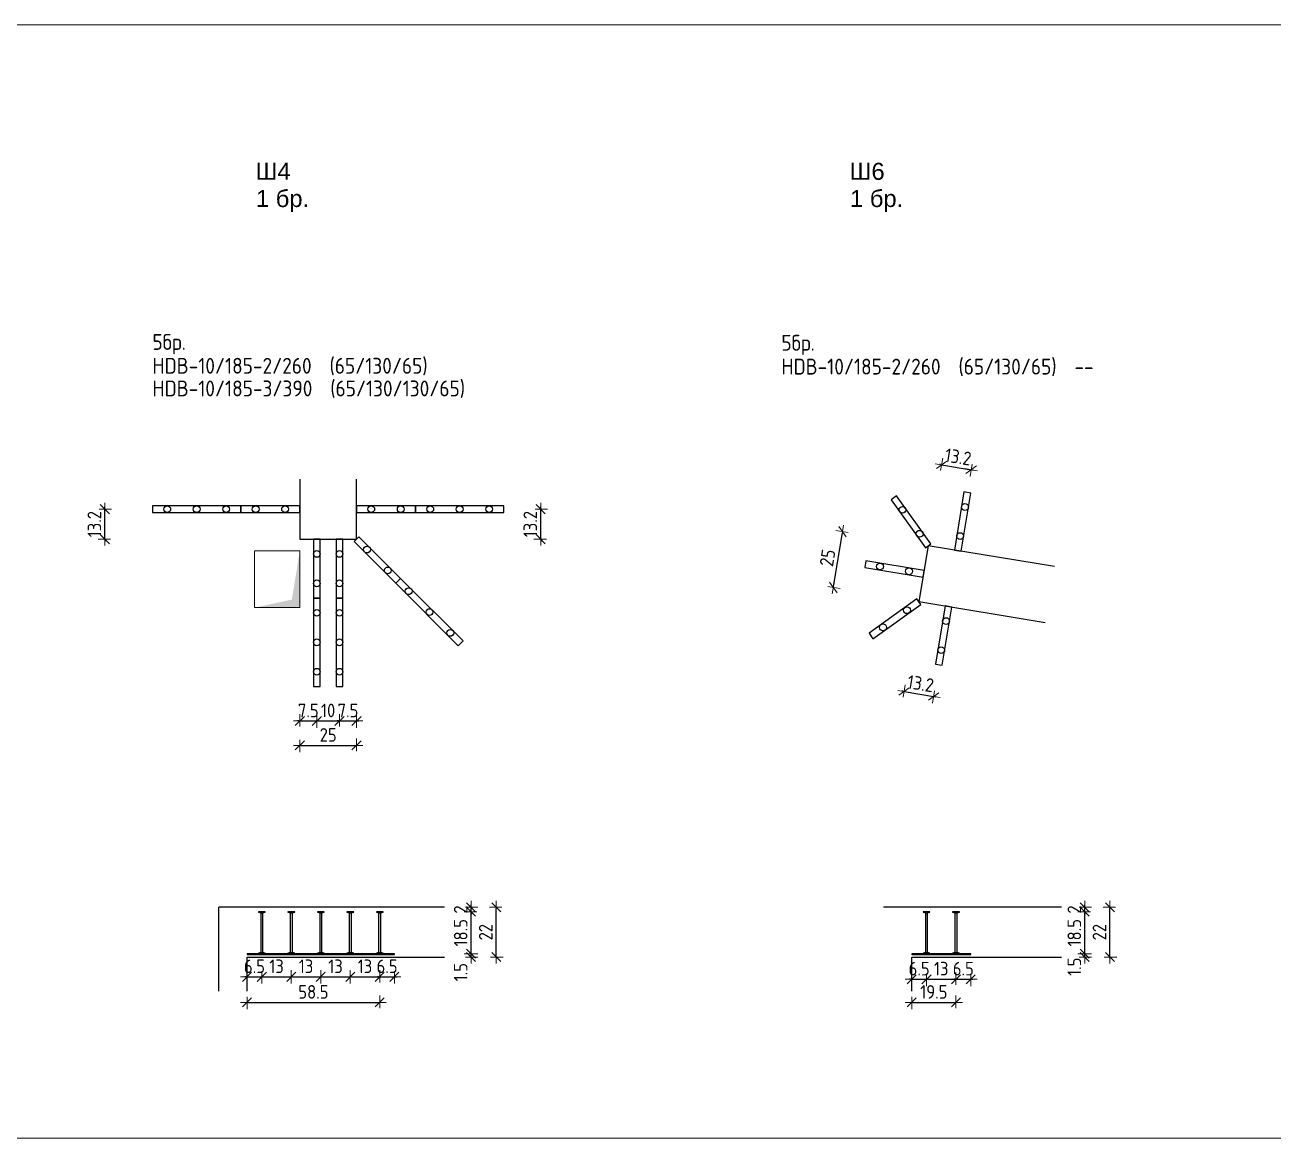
# Model space of a CAD drawing. Header units: centimetres. Extents: x -7166 to 3166, y -7595 to 8142.
# Drawn here: x -316 to 785, y -7595 to -6613 of the extents above; entities that cross this region are included whole.
import ezdxf

# ---------------------------------------------------------------- set-up
doc = ezdxf.new("R2010")
doc.units = ezdxf.units.CM
for name, color, linetype, lineweight in [('1K_arm_koti', 5, 'Continuous', 15), ('1K_dupki', 5, 'Continuous', 50), ('1K_koti_razrezi', 3, 'Continuous', 13), ('1K_text-koloni', 3, 'Continuous', 35)]:
    doc.layers.add(name, color=color, linetype=linetype, lineweight=lineweight)
doc.layers.add('1K_otvori-solid', color=9, linetype='Continuous')
doc.layers.add('HDB', color=7, linetype='Continuous')
doc.styles.add('DIM', font='romans.shx', dxfattribs={"width": 0.85})
doc.styles.add('Z1', font='ARIAL.TTF')
doc.dimstyles.new('RAZR1x0.5', dxfattribs={"dimtxt": 12, "dimasz": 1, "dimexe": 0.3, "dimexo": 0, "dimgap": 0, "dimtad": 0, "dimlfac": 0.5, "dimrnd": 0.1, "dimzin": 14, "dimdsep": 46, "dimtxsty": 'DIM', "dimblk": 'DIM2', "dimcen": 0.09, "dimse1": 1, "dimse2": 1, "dimclrd": 256, "dimclre": 256, "dimclrt": 41, "dimazin": 0, "dimtfac": 2.307692, "dimtix": 1, "dimtmove": 2, "dimatfit": 3, "dimldrblk": 'DIM2', "dimfxl": 0, "dimtvp": 0.769231, "dimtolj": 1, "dimtzin": 14, "dimarcsym": 0})

# ---------------------------------------------------------------- blocks, each defined once
blk = doc.blocks.new('DIM2')
for p, q in [((-5.7, 0), (5.7, 0)), ((4, 4), (-4, -4)), ((0, -5), (0, 6))]:
    blk.add_line(p, q)
blk = doc.blocks.new('*D410')
at = {"layer": '1K_koti_razrezi', "lineweight": -2}
for p, q in [((458.2, -7200.5), (457.2, -7200.3)), ((459.2, -7200.7), (485.3, -7205)), ((486.3, -7205.1), (487.2, -7205.3))]:
    blk.add_line(p, q, dxfattribs=at)
at = {"layer": 'Defpoints', "color": 0}
for p in [(472.3, -7121.4), (489.9, -7177), (485.3, -7205)]:
    blk.add_point(p, dxfattribs=at)
at = {"layer": '1K_koti_razrezi', "lineweight": -2}
for p, rotation in [((459.2, -7200.7), 350.6026706771127), ((485.3, -7205), 170.6026706771127)]:
    blk.add_blockref('DIM2', p, dxfattribs=dict(at, rotation=rotation))
at = {"layer": '1K_koti_razrezi', "color": 41, "insert": (473.8, -7193.7), "char_height": 12, "attachment_point": 5, "rotation": 350.6027, "style": 'DIM'}
blk.add_mtext('\\A1;13.2', dxfattribs=at)
blk = doc.blocks.new('*D411')
at = {"layer": '1K_koti_razrezi', "lineweight": -2}
for p, q in [((491.3, -7000.5), (490.4, -7000.3)), ((492.3, -7000.7), (518.4, -7005)), ((519.4, -7005.1), (520.3, -7005.3))]:
    blk.add_line(p, q, dxfattribs=at)
at = {"layer": 'Defpoints', "color": 0}
for p in [(518.4, -7005), (515, -7025.1), (480.5, -7072.1)]:
    blk.add_point(p, dxfattribs=at)
at = {"layer": '1K_koti_razrezi', "lineweight": -2}
for p, rotation in [((492.3, -7000.7), 350.6026706771127), ((518.4, -7005), 170.6026706771127)]:
    blk.add_blockref('DIM2', p, dxfattribs=dict(at, rotation=rotation))
at = {"layer": '1K_koti_razrezi', "color": 41, "insert": (506.9, -6993.7), "char_height": 12, "attachment_point": 5, "rotation": 350.6027, "style": 'DIM'}
blk.add_mtext('\\A1;13.2', dxfattribs=at)
blk = doc.blocks.new('*D412')
at = {"layer": '1K_koti_razrezi', "lineweight": -2}
blk.add_line((396.9, -7107.9), (404.8, -7060.6), dxfattribs=at)
at = {"layer": 'Defpoints', "color": 0}
for p in [(404.9, -7059.6), (480.5, -7072.1), (472.3, -7121.4)]:
    blk.add_point(p, dxfattribs=at)
at = {"layer": '1K_koti_razrezi', "lineweight": -2}
for p, rotation in [((404.9, -7059.6), 80.60267067711271), ((396.8, -7108.9), 260.6026706771127)]:
    blk.add_blockref('DIM2', p, dxfattribs=dict(at, rotation=rotation))
at = {"layer": '1K_koti_razrezi', "color": 41, "insert": (391.7, -7082.7), "char_height": 12, "attachment_point": 5, "rotation": 80.6027, "style": 'DIM'}
blk.add_mtext('\\A1;25', dxfattribs=at)
blk = doc.blocks.new('*D440')
at = {"layer": '1K_koti_razrezi', "lineweight": -2}
blk.add_line((618.6, -7434), (618.6, -7433), dxfattribs=at)
at = {"layer": 'Defpoints', "color": 0}
for p in [(508, -7432), (598, -7435), (618.6, -7432)]:
    blk.add_point(p, dxfattribs=at)
at = {"layer": '1K_koti_razrezi', "lineweight": -2}
for p, rotation in [((618.6, -7432), 90), ((618.6, -7435), 270)]:
    blk.add_blockref('DIM2', p, dxfattribs=dict(at, rotation=rotation))
at = {"layer": '1K_koti_razrezi', "color": 41, "insert": (609.4, -7443.5), "char_height": 12, "attachment_point": 5, "rotation": 90, "style": 'DIM'}
blk.add_mtext('\\A1;1.5', dxfattribs=at)
blk = doc.blocks.new('*D441')
at = {"layer": '1K_koti_razrezi', "lineweight": -2}
blk.add_line((618.6, -7431), (618.6, -7396), dxfattribs=at)
at = {"layer": 'Defpoints', "color": 0}
for p in [(508, -7395), (618.6, -7395), (508, -7432)]:
    blk.add_point(p, dxfattribs=at)
at = {"layer": '1K_koti_razrezi', "lineweight": -2}
for p, rotation in [((618.6, -7395), 90), ((618.6, -7432), 270)]:
    blk.add_blockref('DIM2', p, dxfattribs=dict(at, rotation=rotation))
at = {"layer": '1K_koti_razrezi', "color": 41, "insert": (609.4, -7413.5), "char_height": 12, "attachment_point": 5, "rotation": 90, "style": 'DIM'}
blk.add_mtext('\\A1;18.5', dxfattribs=at)
blk = doc.blocks.new('*D442')
at = {"layer": '1K_koti_razrezi', "lineweight": -2}
for p, q in [((618.6, -7390), (618.6, -7389)), ((618.6, -7395), (618.6, -7391)), ((618.6, -7396), (618.6, -7397))]:
    blk.add_line(p, q, dxfattribs=at)
at = {"layer": 'Defpoints', "color": 0}
for p in [(508, -7395), (598, -7391), (618.6, -7391)]:
    blk.add_point(p, dxfattribs=at)
at = {"layer": '1K_koti_razrezi', "lineweight": -2}
for p, rotation in [((618.6, -7391), 270), ((618.6, -7395), 90)]:
    blk.add_blockref('DIM2', p, dxfattribs=dict(at, rotation=rotation))
at = {"layer": '1K_koti_razrezi', "color": 41, "insert": (609.4, -7393), "char_height": 12, "attachment_point": 5, "rotation": 90, "style": 'DIM'}
blk.add_mtext('\\A1;2', dxfattribs=at)
blk = doc.blocks.new('*D443')
at = {"layer": '1K_koti_razrezi', "lineweight": -2}
blk.add_line((640.8, -7434), (640.8, -7392), dxfattribs=at)
at = {"layer": 'Defpoints', "color": 0}
for p in [(598, -7391), (640.8, -7391), (598, -7435)]:
    blk.add_point(p, dxfattribs=at)
at = {"layer": '1K_koti_razrezi', "lineweight": -2}
for p, rotation in [((640.8, -7391), 90), ((640.8, -7435), 270)]:
    blk.add_blockref('DIM2', p, dxfattribs=dict(at, rotation=rotation))
at = {"layer": '1K_koti_razrezi', "color": 41, "insert": (631.6, -7413), "char_height": 12, "attachment_point": 5, "rotation": 90, "style": 'DIM'}
blk.add_mtext('\\A1;22', dxfattribs=at)
blk = doc.blocks.new('*D466')
at = {"layer": '1K_koti_razrezi', "lineweight": -2}
for p, q in [((465, -7454.5), (464, -7454.5)), ((466, -7454.5), (479, -7454.5)), ((480, -7454.5), (481, -7454.5))]:
    blk.add_line(p, q, dxfattribs=at)
at = {"layer": 'Defpoints', "color": 0}
for p in [(466, -7435), (479, -7432), (479, -7454.5)]:
    blk.add_point(p, dxfattribs=at)
at = {"layer": '1K_koti_razrezi', "lineweight": -2}
blk.add_blockref('DIM2', (466, -7454.5), dxfattribs=at)
at = {"layer": '1K_koti_razrezi', "lineweight": -2, "rotation": 180}
blk.add_blockref('DIM2', (479, -7454.5), dxfattribs=at)
at = {"layer": '1K_koti_razrezi', "color": 41, "insert": (472.5, -7445.2), "char_height": 12, "attachment_point": 5, "style": 'DIM'}
blk.add_mtext('\\A1;6.5', dxfattribs=at)
blk = doc.blocks.new('*D467')
at = {"layer": '1K_koti_razrezi', "lineweight": -2}
blk.add_line((480, -7454.5), (504, -7454.5), dxfattribs=at)
at = {"layer": 'Defpoints', "color": 0}
for p in [(479, -7432), (505, -7432), (505, -7454.5)]:
    blk.add_point(p, dxfattribs=at)
at = {"layer": '1K_koti_razrezi', "lineweight": -2, "rotation": 180}
blk.add_blockref('DIM2', (479, -7454.5), dxfattribs=at)
at = {"layer": '1K_koti_razrezi', "lineweight": -2}
blk.add_blockref('DIM2', (505, -7454.5), dxfattribs=at)
at = {"layer": '1K_koti_razrezi', "color": 41, "insert": (492, -7445.2), "char_height": 12, "attachment_point": 5, "style": 'DIM'}
blk.add_mtext('\\A1;13', dxfattribs=at)
blk = doc.blocks.new('*D468')
at = {"layer": '1K_koti_razrezi', "lineweight": -2}
for p, q in [((504, -7454.5), (503, -7454.5)), ((505, -7454.5), (518, -7454.5)), ((519, -7454.5), (520, -7454.5))]:
    blk.add_line(p, q, dxfattribs=at)
at = {"layer": 'Defpoints', "color": 0}
for p in [(505, -7432), (518, -7432.8), (518, -7454.5)]:
    blk.add_point(p, dxfattribs=at)
at = {"layer": '1K_koti_razrezi', "lineweight": -2}
blk.add_blockref('DIM2', (505, -7454.5), dxfattribs=at)
at = {"layer": '1K_koti_razrezi', "lineweight": -2, "rotation": 180}
blk.add_blockref('DIM2', (518, -7454.5), dxfattribs=at)
at = {"layer": '1K_koti_razrezi', "color": 41, "insert": (511.5, -7445.2), "char_height": 12, "attachment_point": 5, "style": 'DIM'}
blk.add_mtext('\\A1;6.5', dxfattribs=at)
blk = doc.blocks.new('*D469')
at = {"layer": '1K_koti_razrezi', "lineweight": -2}
blk.add_line((467, -7474.9), (504, -7474.9), dxfattribs=at)
at = {"layer": 'Defpoints', "color": 0}
for p in [(505, -7432), (466, -7465), (505, -7474.9)]:
    blk.add_point(p, dxfattribs=at)
at = {"layer": '1K_koti_razrezi', "lineweight": -2, "rotation": 180}
blk.add_blockref('DIM2', (466, -7474.9), dxfattribs=at)
at = {"layer": '1K_koti_razrezi', "lineweight": -2}
blk.add_blockref('DIM2', (505, -7474.9), dxfattribs=at)
at = {"layer": '1K_koti_razrezi', "color": 41, "insert": (485.5, -7465.7), "char_height": 12, "attachment_point": 5, "style": 'DIM'}
blk.add_mtext('\\A1;19.5', dxfattribs=at)
blk = doc.blocks.new('*D600')
at = {"layer": '1K_koti_razrezi', "lineweight": -2}
for p, q in [((-121.3, -7452.4), (-122.3, -7452.4)), ((-120.3, -7452.4), (-107.3, -7452.4)), ((-106.3, -7452.4), (-105.3, -7452.4))]:
    blk.add_line(p, q, dxfattribs=at)
at = {"layer": 'Defpoints', "color": 0}
for p in [(-120.3, -7435), (-107.3, -7432), (-107.3, -7452.4)]:
    blk.add_point(p, dxfattribs=at)
at = {"layer": '1K_koti_razrezi', "lineweight": -2}
blk.add_blockref('DIM2', (-120.3, -7452.4), dxfattribs=at)
at = {"layer": '1K_koti_razrezi', "lineweight": -2, "rotation": 180}
blk.add_blockref('DIM2', (-107.3, -7452.4), dxfattribs=at)
at = {"layer": '1K_koti_razrezi', "color": 41, "insert": (-113.8, -7443.1), "char_height": 12, "attachment_point": 5, "style": 'DIM'}
blk.add_mtext('\\A1;6.5', dxfattribs=at)
blk = doc.blocks.new('*D601')
at = {"layer": '1K_koti_razrezi', "lineweight": -2}
blk.add_line((-106.3, -7452.4), (-82.3, -7452.4), dxfattribs=at)
at = {"layer": 'Defpoints', "color": 0}
for p in [(-107.3, -7432), (-81.3, -7432), (-81.3, -7452.4)]:
    blk.add_point(p, dxfattribs=at)
at = {"layer": '1K_koti_razrezi', "lineweight": -2, "rotation": 180}
blk.add_blockref('DIM2', (-107.3, -7452.4), dxfattribs=at)
at = {"layer": '1K_koti_razrezi', "lineweight": -2}
blk.add_blockref('DIM2', (-81.3, -7452.4), dxfattribs=at)
at = {"layer": '1K_koti_razrezi', "color": 41, "insert": (-94.3, -7443.1), "char_height": 12, "attachment_point": 5, "style": 'DIM'}
blk.add_mtext('\\A1;13', dxfattribs=at)
blk = doc.blocks.new('*D602')
at = {"layer": '1K_koti_razrezi', "lineweight": -2}
blk.add_line((-80.3, -7452.4), (-56.3, -7452.4), dxfattribs=at)
at = {"layer": 'Defpoints', "color": 0}
for p in [(-81.3, -7432), (-55.3, -7432), (-55.3, -7452.4)]:
    blk.add_point(p, dxfattribs=at)
at = {"layer": '1K_koti_razrezi', "lineweight": -2, "rotation": 180}
blk.add_blockref('DIM2', (-81.3, -7452.4), dxfattribs=at)
at = {"layer": '1K_koti_razrezi', "lineweight": -2}
blk.add_blockref('DIM2', (-55.3, -7452.4), dxfattribs=at)
at = {"layer": '1K_koti_razrezi', "color": 41, "insert": (-68.3, -7443.1), "char_height": 12, "attachment_point": 5, "style": 'DIM'}
blk.add_mtext('\\A1;13', dxfattribs=at)
blk = doc.blocks.new('*D603')
at = {"layer": '1K_koti_razrezi', "lineweight": -2}
blk.add_line((-54.3, -7452.4), (-30.3, -7452.4), dxfattribs=at)
at = {"layer": 'Defpoints', "color": 0}
for p in [(-55.3, -7432), (-29.3, -7432), (-29.3, -7452.4)]:
    blk.add_point(p, dxfattribs=at)
at = {"layer": '1K_koti_razrezi', "lineweight": -2, "rotation": 180}
blk.add_blockref('DIM2', (-55.3, -7452.4), dxfattribs=at)
at = {"layer": '1K_koti_razrezi', "lineweight": -2}
blk.add_blockref('DIM2', (-29.3, -7452.4), dxfattribs=at)
at = {"layer": '1K_koti_razrezi', "color": 41, "insert": (-42.3, -7443.1), "char_height": 12, "attachment_point": 5, "style": 'DIM'}
blk.add_mtext('\\A1;13', dxfattribs=at)
blk = doc.blocks.new('*D604')
at = {"layer": '1K_koti_razrezi', "lineweight": -2}
blk.add_line((-28.3, -7452.4), (-4.3, -7452.4), dxfattribs=at)
at = {"layer": 'Defpoints', "color": 0}
for p in [(-29.3, -7432), (-3.3, -7432), (-3.3, -7452.4)]:
    blk.add_point(p, dxfattribs=at)
at = {"layer": '1K_koti_razrezi', "lineweight": -2, "rotation": 180}
blk.add_blockref('DIM2', (-29.3, -7452.4), dxfattribs=at)
at = {"layer": '1K_koti_razrezi', "lineweight": -2}
blk.add_blockref('DIM2', (-3.3, -7452.4), dxfattribs=at)
at = {"layer": '1K_koti_razrezi', "color": 41, "insert": (-16.3, -7443.1), "char_height": 12, "attachment_point": 5, "style": 'DIM'}
blk.add_mtext('\\A1;13', dxfattribs=at)
blk = doc.blocks.new('*D605')
at = {"layer": '1K_koti_razrezi', "lineweight": -2}
for p, q in [((-4.3, -7452.4), (-5.3, -7452.4)), ((-3.3, -7452.4), (9.7, -7452.4)), ((10.7, -7452.4), (11.7, -7452.4))]:
    blk.add_line(p, q, dxfattribs=at)
at = {"layer": 'Defpoints', "color": 0}
for p in [(-3.3, -7432), (9.7, -7432.8), (9.7, -7452.4)]:
    blk.add_point(p, dxfattribs=at)
at = {"layer": '1K_koti_razrezi', "lineweight": -2}
blk.add_blockref('DIM2', (-3.3, -7452.4), dxfattribs=at)
at = {"layer": '1K_koti_razrezi', "lineweight": -2, "rotation": 180}
blk.add_blockref('DIM2', (9.7, -7452.4), dxfattribs=at)
at = {"layer": '1K_koti_razrezi', "color": 41, "insert": (3.2, -7443.1), "char_height": 12, "attachment_point": 5, "style": 'DIM'}
blk.add_mtext('\\A1;6.5', dxfattribs=at)
blk = doc.blocks.new('*D606')
at = {"layer": '1K_koti_razrezi', "lineweight": -2}
blk.add_line((-119.3, -7474.9), (-4.3, -7474.9), dxfattribs=at)
at = {"layer": 'Defpoints', "color": 0}
for p in [(-3.3, -7431), (-120.3, -7465), (-3.3, -7474.9)]:
    blk.add_point(p, dxfattribs=at)
at = {"layer": '1K_koti_razrezi', "lineweight": -2, "rotation": 180}
blk.add_blockref('DIM2', (-120.3, -7474.9), dxfattribs=at)
at = {"layer": '1K_koti_razrezi', "lineweight": -2}
blk.add_blockref('DIM2', (-3.3, -7474.9), dxfattribs=at)
at = {"layer": '1K_koti_razrezi', "color": 41, "insert": (-61.8, -7465.7), "char_height": 12, "attachment_point": 5, "style": 'DIM'}
blk.add_mtext('\\A1;58.5', dxfattribs=at)
blk = doc.blocks.new('*D607')
at = {"layer": '1K_koti_razrezi', "lineweight": -2}
blk.add_line((77.3, -7434), (77.3, -7433), dxfattribs=at)
at = {"layer": 'Defpoints', "color": 0}
for p in [(-0.3, -7432), (53.7, -7435), (77.3, -7432)]:
    blk.add_point(p, dxfattribs=at)
at = {"layer": '1K_koti_razrezi', "lineweight": -2}
for p, rotation in [((77.3, -7432), 90), ((77.3, -7435), 270)]:
    blk.add_blockref('DIM2', p, dxfattribs=dict(at, rotation=rotation))
at = {"layer": '1K_koti_razrezi', "color": 41, "insert": (68.1, -7448.3), "char_height": 12, "attachment_point": 5, "rotation": 90, "style": 'DIM'}
blk.add_mtext('\\A1;1.5', dxfattribs=at)
blk = doc.blocks.new('*D608')
at = {"layer": '1K_koti_razrezi', "lineweight": -2}
blk.add_line((77.3, -7431), (77.3, -7396), dxfattribs=at)
at = {"layer": 'Defpoints', "color": 0}
for p in [(-0.3, -7395), (77.3, -7395), (-0.3, -7432)]:
    blk.add_point(p, dxfattribs=at)
at = {"layer": '1K_koti_razrezi', "lineweight": -2}
for p, rotation in [((77.3, -7395), 90), ((77.3, -7432), 270)]:
    blk.add_blockref('DIM2', p, dxfattribs=dict(at, rotation=rotation))
at = {"layer": '1K_koti_razrezi', "color": 41, "insert": (68.1, -7413.5), "char_height": 12, "attachment_point": 5, "rotation": 90, "style": 'DIM'}
blk.add_mtext('\\A1;18.5', dxfattribs=at)
blk = doc.blocks.new('*D609')
at = {"layer": '1K_koti_razrezi', "lineweight": -2}
for p, q in [((77.3, -7390), (77.3, -7389)), ((77.3, -7395), (77.3, -7391)), ((77.3, -7396), (77.3, -7397))]:
    blk.add_line(p, q, dxfattribs=at)
at = {"layer": 'Defpoints', "color": 0}
for p in [(-0.3, -7395), (53.7, -7391), (77.3, -7391)]:
    blk.add_point(p, dxfattribs=at)
at = {"layer": '1K_koti_razrezi', "lineweight": -2}
for p, rotation in [((77.3, -7391), 270), ((77.3, -7395), 90)]:
    blk.add_blockref('DIM2', p, dxfattribs=dict(at, rotation=rotation))
at = {"layer": '1K_koti_razrezi', "color": 41, "insert": (68.1, -7393), "char_height": 12, "attachment_point": 5, "rotation": 90, "style": 'DIM'}
blk.add_mtext('\\A1;2', dxfattribs=at)
blk = doc.blocks.new('*D610')
at = {"layer": '1K_koti_razrezi', "lineweight": -2}
blk.add_line((99.5, -7434), (99.5, -7392), dxfattribs=at)
at = {"layer": 'Defpoints', "color": 0}
for p in [(53.7, -7391), (99.5, -7391), (53.7, -7435)]:
    blk.add_point(p, dxfattribs=at)
at = {"layer": '1K_koti_razrezi', "lineweight": -2}
for p, rotation in [((99.5, -7391), 90), ((99.5, -7435), 270)]:
    blk.add_blockref('DIM2', p, dxfattribs=dict(at, rotation=rotation))
at = {"layer": '1K_koti_razrezi', "color": 41, "insert": (90.2, -7413), "char_height": 12, "attachment_point": 5, "rotation": 90, "style": 'DIM'}
blk.add_mtext('\\A1;22', dxfattribs=at)
blk = doc.blocks.new('*D611')
at = {"layer": '1K_koti_razrezi', "lineweight": -2}
for p, q in [((-245.8, -7038.8), (-245.8, -7037.8)), ((-245.8, -7066.3), (-245.8, -7039.8)), ((-245.8, -7067.3), (-245.8, -7068.3))]:
    blk.add_line(p, q, dxfattribs=at)
at = {"layer": 'Defpoints', "color": 0}
for p in [(-245.8, -7039.8), (-203.8, -7039.8), (-73.8, -7066.3)]:
    blk.add_point(p, dxfattribs=at)
at = {"layer": '1K_koti_razrezi', "lineweight": -2}
for p, rotation in [((-245.8, -7039.8), 270), ((-245.8, -7066.3), 90)]:
    blk.add_blockref('DIM2', p, dxfattribs=dict(at, rotation=rotation))
at = {"layer": '1K_koti_razrezi', "color": 41, "insert": (-255, -7053), "char_height": 12, "attachment_point": 5, "rotation": 90, "style": 'DIM'}
blk.add_mtext('\\A1;13.2', dxfattribs=at)
blk = doc.blocks.new('*D612')
at = {"layer": '1K_koti_razrezi', "lineweight": -2}
for p, q in [((-74.8, -7226.6), (-75.8, -7226.6)), ((-73.8, -7226.6), (-58.8, -7226.6)), ((-57.8, -7226.6), (-56.8, -7226.6))]:
    blk.add_line(p, q, dxfattribs=at)
at = {"layer": 'Defpoints', "color": 0}
for p in [(-73.8, -7066.3), (-58.8, -7196.3), (-58.8, -7226.6)]:
    blk.add_point(p, dxfattribs=at)
at = {"layer": '1K_koti_razrezi', "lineweight": -2}
blk.add_blockref('DIM2', (-73.8, -7226.6), dxfattribs=at)
at = {"layer": '1K_koti_razrezi', "lineweight": -2, "rotation": 180}
blk.add_blockref('DIM2', (-58.8, -7226.6), dxfattribs=at)
at = {"layer": '1K_koti_razrezi', "color": 41, "insert": (-66.3, -7217.4), "char_height": 12, "attachment_point": 5, "style": 'DIM'}
blk.add_mtext('\\A1;7.5', dxfattribs=at)
blk = doc.blocks.new('*D613')
at = {"layer": '1K_koti_razrezi', "lineweight": -2}
blk.add_line((-57.8, -7226.6), (-39.8, -7226.6), dxfattribs=at)
at = {"layer": 'Defpoints', "color": 0}
for p in [(-58.8, -7196.3), (-38.8, -7196.3), (-38.8, -7226.6)]:
    blk.add_point(p, dxfattribs=at)
at = {"layer": '1K_koti_razrezi', "lineweight": -2, "rotation": 180}
blk.add_blockref('DIM2', (-58.8, -7226.6), dxfattribs=at)
at = {"layer": '1K_koti_razrezi', "lineweight": -2}
blk.add_blockref('DIM2', (-38.8, -7226.6), dxfattribs=at)
at = {"layer": '1K_koti_razrezi', "color": 41, "insert": (-48.8, -7217.4), "char_height": 12, "attachment_point": 5, "style": 'DIM'}
blk.add_mtext('\\A1;10', dxfattribs=at)
blk = doc.blocks.new('*D614')
at = {"layer": '1K_koti_razrezi', "lineweight": -2}
for p, q in [((-39.8, -7226.6), (-40.8, -7226.6)), ((-38.8, -7226.6), (-23.8, -7226.6)), ((-22.8, -7226.6), (-21.8, -7226.6))]:
    blk.add_line(p, q, dxfattribs=at)
at = {"layer": 'Defpoints', "color": 0}
for p in [(-23.8, -7066.3), (-38.8, -7196.3), (-23.8, -7226.6)]:
    blk.add_point(p, dxfattribs=at)
at = {"layer": '1K_koti_razrezi', "lineweight": -2}
blk.add_blockref('DIM2', (-38.8, -7226.6), dxfattribs=at)
at = {"layer": '1K_koti_razrezi', "lineweight": -2, "rotation": 180}
blk.add_blockref('DIM2', (-23.8, -7226.6), dxfattribs=at)
at = {"layer": '1K_koti_razrezi', "color": 41, "insert": (-31.3, -7217.4), "char_height": 12, "attachment_point": 5, "style": 'DIM'}
blk.add_mtext('\\A1;7.5', dxfattribs=at)
blk = doc.blocks.new('*D615')
at = {"layer": '1K_koti_razrezi', "lineweight": -2}
for p, q in [((138.7, -7038.8), (138.7, -7037.8)), ((138.7, -7066.3), (138.7, -7039.8)), ((138.7, -7067.3), (138.7, -7068.3))]:
    blk.add_line(p, q, dxfattribs=at)
at = {"layer": 'Defpoints', "color": 0}
for p in [(106.2, -7039.8), (138.7, -7039.8), (-23.8, -7066.3)]:
    blk.add_point(p, dxfattribs=at)
at = {"layer": '1K_koti_razrezi', "lineweight": -2}
for p, rotation in [((138.7, -7039.8), 270), ((138.7, -7066.3), 90)]:
    blk.add_blockref('DIM2', p, dxfattribs=dict(at, rotation=rotation))
at = {"layer": '1K_koti_razrezi', "color": 41, "insert": (129.5, -7053), "char_height": 12, "attachment_point": 5, "rotation": 90, "style": 'DIM'}
blk.add_mtext('\\A1;13.2', dxfattribs=at)
blk = doc.blocks.new('*D616')
at = {"layer": '1K_koti_razrezi', "lineweight": -2}
blk.add_line((-72.8, -7248.2), (-24.8, -7248.2), dxfattribs=at)
at = {"layer": 'Defpoints', "color": 0}
for p in [(-73.8, -7066.3), (-23.8, -7066.3), (-23.8, -7248.2)]:
    blk.add_point(p, dxfattribs=at)
at = {"layer": '1K_koti_razrezi', "lineweight": -2, "rotation": 180}
blk.add_blockref('DIM2', (-73.8, -7248.2), dxfattribs=at)
at = {"layer": '1K_koti_razrezi', "lineweight": -2}
blk.add_blockref('DIM2', (-23.8, -7248.2), dxfattribs=at)
at = {"layer": '1K_koti_razrezi', "color": 41, "insert": (-48.8, -7239), "char_height": 12, "attachment_point": 5, "style": 'DIM'}
blk.add_mtext('\\A1;25', dxfattribs=at)

msp = doc.modelspace()

# ---------------------------------------------------------------- linework, layer by layer
at = {"layer": '1K_arm_koti'}
msp.add_lwpolyline([(-2726.703, -6612.639), (1972.047, -6612.639), (1972.047, -7594.624), (-2726.703, -7594.624)], close=True, dxfattribs=at)
at = {"layer": '1K_dupki', "lineweight": 13}
msp.add_lwpolyline([(-113.763, -7076.702), (-73.763, -7076.687), (-73.744, -7126.687), (-113.744, -7126.702)], close=True, dxfattribs=at)
at = {"layer": '1K_otvori-solid'}
msp.add_solid([(-113.744, -7126.702), (-73.744, -7126.687), (-80.818, -7119.619), (-73.763, -7076.687)], dxfattribs=at)
at = {"layer": 'HDB', "color": 7}
for p, q in [((53.725, -7391.03), (-145.275, -7391.03)), ((-145.275, -7465.03), (-145.275, -7391.03)), ((-110.275, -7395.43), (-104.275, -7395.43)), ((-108.275, -7396.03), (-106.275, -7396.03)), ((-84.275, -7395.43), (-78.275, -7395.43)), ((-82.275, -7396.03), (-80.275, -7396.03)), ((-58.275, -7395.43), (-52.275, -7395.43)), ((-56.275, -7396.03), (-54.275, -7396.03)), ((-32.275, -7395.43), (-26.275, -7395.43)), ((-30.275, -7396.03), (-28.275, -7396.03)), ((-6.275, -7395.43), (-0.275, -7395.43)), ((-4.275, -7396.03), (-2.275, -7396.03)), ((597.995, -7391.03), (440.995, -7391.03)), ((475.995, -7395.43), (481.995, -7395.43)), ((477.995, -7396.03), (479.995, -7396.03)), ((501.995, -7395.43), (507.995, -7395.43)), ((503.995, -7396.03), (505.995, -7396.03)), ((-108.275, -7431.03), (-106.275, -7431.03)), ((-82.275, -7431.03), (-80.275, -7431.03)), ((-56.275, -7431.03), (-54.275, -7431.03)), ((-30.275, -7431.03), (-28.275, -7431.03)), ((-4.275, -7431.03), (-2.275, -7431.03)), ((477.995, -7431.03), (479.995, -7431.03)), ((503.995, -7431.03), (505.995, -7431.03)), ((-120.275, -7465.03), (-120.275, -7435.03)), ((-120.275, -7435.03), (53.725, -7435.03)), ((-110.275, -7431.63), (-104.275, -7431.63)), ((-84.275, -7431.63), (-78.275, -7431.63)), ((-58.275, -7431.63), (-52.275, -7431.63)), ((-32.275, -7431.63), (-26.275, -7431.63)), ((-6.275, -7431.63), (-0.275, -7431.63)), ((465.995, -7465.03), (465.995, -7435.03)), ((465.995, -7435.03), (597.995, -7435.03)), ((475.995, -7431.63), (481.995, -7431.63)), ((501.995, -7431.63), (507.995, -7431.63))]:
    msp.add_line(p, q, dxfattribs=at)
at = {"layer": 'HDB', "color": 1}
for points in [[(-73.768, -7013.325), (-73.768, -7066.265), (-23.768, -7066.265), (-23.768, -7013.325)], [(591.784, -7090.507), (480.502, -7072.09), (472.338, -7121.419), (583.62, -7139.836)]]:
    msp.add_lwpolyline(points, dxfattribs=at)
at = {"layer": 'HDB', "color": 5}
for points in [[(482.942, -7070.343), (452.669, -7028.064), (447.791, -7031.557), (478.062, -7073.837)], [(509.508, -7076.89), (517.998, -7025.588), (512.079, -7024.609), (503.588, -7075.911)], [(-125.768, -7036.795), (-203.768, -7036.795), (-203.768, -7042.795), (-125.768, -7042.795)], [(-73.768, -7036.795), (-125.768, -7036.795), (-125.768, -7042.795), (-73.768, -7042.795)], [(-23.768, -7042.795), (28.232, -7042.795), (28.232, -7036.795), (-23.768, -7036.795)], [(28.232, -7042.795), (106.232, -7042.795), (106.232, -7036.795), (28.232, -7036.795)], [(-61.768, -7066.265), (-61.768, -7118.265), (-55.768, -7118.265), (-55.768, -7066.265)], [(-41.768, -7066.265), (-41.768, -7118.265), (-35.768, -7118.265), (-35.768, -7066.265)], [(-25.89, -7068.387), (10.88, -7105.155), (15.122, -7100.913), (-21.646, -7064.143)], [(476.91, -7093.795), (425.608, -7085.304), (424.628, -7091.224), (475.93, -7099.714)], [(10.88, -7105.155), (66.034, -7160.311), (70.278, -7156.067), (15.122, -7100.913)], [(-61.768, -7118.265), (-61.768, -7196.265), (-55.768, -7196.265), (-55.768, -7118.265)], [(-41.768, -7118.265), (-41.768, -7196.265), (-35.768, -7196.265), (-35.768, -7118.265)], [(470.591, -7118.979), (428.313, -7149.252), (431.805, -7154.13), (474.085, -7123.859)], [(495.424, -7125.24), (486.934, -7176.542), (492.853, -7177.521), (501.344, -7126.219)], [(-120.275, -7432.83), (-68.275, -7432.83), (-68.275, -7432.03), (-120.275, -7432.03)], [(-68.275, -7432.83), (9.725, -7432.83), (9.725, -7432.03), (-68.275, -7432.03)], [(465.995, -7432.83), (517.995, -7432.83), (517.995, -7432.03), (465.995, -7432.03)]]:
    msp.add_lwpolyline(points, close=True, dxfattribs=at)
at = {"layer": 'HDB', "color": 7}
for points in [[(-110.275, -7432.03), (-104.275, -7432.03), (-104.275, -7431.63), (-106.275, -7431.03), (-106.275, -7396.03), (-104.275, -7395.43), (-104.275, -7395.03), (-110.275, -7395.03), (-110.275, -7395.43), (-108.275, -7396.03), (-108.275, -7431.03), (-110.275, -7431.63)], [(-84.275, -7432.03), (-78.275, -7432.03), (-78.275, -7431.63), (-80.275, -7431.03), (-80.275, -7396.03), (-78.275, -7395.43), (-78.275, -7395.03), (-84.275, -7395.03), (-84.275, -7395.43), (-82.275, -7396.03), (-82.275, -7431.03), (-84.275, -7431.63)], [(-58.275, -7432.03), (-52.275, -7432.03), (-52.275, -7431.63), (-54.275, -7431.03), (-54.275, -7396.03), (-52.275, -7395.43), (-52.275, -7395.03), (-58.275, -7395.03), (-58.275, -7395.43), (-56.275, -7396.03), (-56.275, -7431.03), (-58.275, -7431.63)], [(-32.275, -7432.03), (-26.275, -7432.03), (-26.275, -7431.63), (-28.275, -7431.03), (-28.275, -7396.03), (-26.275, -7395.43), (-26.275, -7395.03), (-32.275, -7395.03), (-32.275, -7395.43), (-30.275, -7396.03), (-30.275, -7431.03), (-32.275, -7431.63)], [(-6.275, -7432.03), (-0.275, -7432.03), (-0.275, -7431.63), (-2.275, -7431.03), (-2.275, -7396.03), (-0.275, -7395.43), (-0.275, -7395.03), (-6.275, -7395.03), (-6.275, -7395.43), (-4.275, -7396.03), (-4.275, -7431.03), (-6.275, -7431.63)], [(475.995, -7432.03), (481.995, -7432.03), (481.995, -7431.63), (479.995, -7431.03), (479.995, -7396.03), (481.995, -7395.43), (481.995, -7395.03), (475.995, -7395.03), (475.995, -7395.43), (477.995, -7396.03), (477.995, -7431.03), (475.995, -7431.63)], [(501.995, -7432.03), (507.995, -7432.03), (507.995, -7431.63), (505.995, -7431.03), (505.995, -7396.03), (507.995, -7395.43), (507.995, -7395.03), (501.995, -7395.03), (501.995, -7395.43), (503.995, -7396.03), (503.995, -7431.03), (501.995, -7431.63)]]:
    msp.add_lwpolyline(points, close=True, dxfattribs=at)
for centre in [(-190.768, -7039.795), (-164.768, -7039.795), (-138.768, -7039.795), (-112.768, -7039.795), (-86.768, -7039.795), (-10.768, -7039.795), (15.232, -7039.795), (41.232, -7039.795), (67.232, -7039.795), (93.232, -7039.795), (457.797, -7040.379), (512.916, -7037.924), (472.934, -7061.52), (508.67, -7063.575), (-58.768, -7079.265), (-38.768, -7079.265), (-14.576, -7075.457), (437.944, -7090.386), (3.81, -7093.843), (463.595, -7094.632), (-58.768, -7105.265), (-38.768, -7105.265), (22.194, -7112.227), (-58.768, -7131.265), (-38.768, -7131.265), (40.578, -7130.611), (461.769, -7128.987), (440.627, -7144.124), (496.261, -7138.555), (-58.768, -7157.265), (-38.768, -7157.265), (58.964, -7148.997), (492.016, -7164.206), (-58.768, -7183.265), (-38.768, -7183.265)]:
    msp.add_circle(centre, 3, dxfattribs=at)

# ---------------------------------------------------------------- texts
at = {"layer": '1K_text-koloni', "style": 'Z1'}
for s, p in [('Ш4', (-112.806, -6749.272)), ('Ш6', (411.226, -6749.272)), ('1 бр.', (-112.491, -6773.25)), ('1 бр.', (411.541, -6773.25))]:
    msp.add_text(s, height=15, dxfattribs=at).set_placement(p)
at = {"layer": 'HDB', "style": 'DIM', "width": 0.85}
for s, p in [('5бр.', (-203.768, -6899.325)), ('5бр.', (351.022, -6900.05)), ('HDB-10/185-2/260  (65/130/65)', (-203.768, -6920.325)), ('HDB-10/185-2/260  (65/130/65)  --', (351.022, -6921.05)), ('HDB-10/185-3/390  (65/130/130/65)', (-203.768, -6940.325))]:
    msp.add_text(s, height=14, dxfattribs=at).set_placement(p)

# ---------------------------------------------------------------- dimensions: what is measured, and where the dimension line sits
at = {"layer": '1K_koti_razrezi'}
for base, p1, p2, angle, picture, middle in [((518.369, -7004.973), (480.502, -7072.09), (515.038, -7025.098), 350.602671, '*D411', (506.854, -6993.71)), ((-245.763159714, -7039.79500883), (-73.768093755, -7066.26500883), (-203.768093755, -7039.79500883), 90, '*D611', (-254.993928945, -7053.03000883)), ((138.681703092, -7039.79500883), (-23.768093755, -7066.26500883), (106.231906245, -7039.79500883), 90, '*D615', (129.450933861, -7053.03000883)), ((404.918, -7059.581), (472.338, -7121.419), (480.502, -7072.09), 80.602671, '*D412', (391.73, -7082.738)), ((485.268, -7204.978), (472.338, -7121.419), (489.893, -7177.032), 350.602671, '*D410', (473.752, -7193.716)), ((77.293, -7391.03), (-0.275, -7395.03), (53.725, -7391.03), 90, '*D609', (68.062, -7393.03)), ((99.479, -7391.03), (53.725, -7435.03), (53.725, -7391.03), 90, '*D610', (90.248, -7413.03)), ((618.646, -7391.03), (507.995, -7395.03), (597.995, -7391.03), 90, '*D442', (609.416, -7393.03)), ((640.796, -7391.03), (597.995, -7435.03), (597.995, -7391.03), 90, '*D443', (631.565, -7413.03)), ((77.293, -7395.03), (-0.275, -7432.03), (-0.275, -7395.03), 90, '*D608', (68.062, -7413.53)), ((618.646, -7395.03), (507.995, -7432.03), (507.995, -7395.03), 90, '*D441', (609.416, -7413.53))]:
    dim = msp.add_linear_dim(base=base, p1=p1, p2=p2, angle=angle, dimstyle='RAZR1x0.5', dxfattribs=at)
    dim.commit()
    dim.dimension.update_dxf_attribs({"geometry": picture, "text_midpoint": middle})
for base, p1, p2, picture, middle in [((-58.768, -7226.632), (-73.768, -7066.265), (-58.768, -7196.265), '*D612', (-66.268, -7217.401)), ((-23.768, -7248.189), (-73.768, -7066.265), (-23.768, -7066.265), '*D616', (-48.768, -7238.958)), ((-23.768, -7226.632), (-38.768, -7196.265), (-23.768, -7066.265), '*D614', (-31.268, -7217.401)), ((-38.768, -7226.632), (-58.768, -7196.265), (-38.768, -7196.265), '*D613', (-48.768, -7217.401)), ((-3.275, -7474.942), (-120.275, -7465.03), (-3.275, -7431.03), '*D606', (-61.775, -7465.711)), ((-107.275, -7452.356), (-120.275, -7435.03), (-107.275, -7432.03), '*D600', (-113.775, -7443.125)), ((-81.275, -7452.356), (-107.275, -7432.03), (-81.275, -7432.03), '*D601', (-94.275, -7443.125)), ((-55.275, -7452.356), (-81.275, -7432.03), (-55.275, -7432.03), '*D602', (-68.275, -7443.125)), ((-29.275, -7452.356), (-55.275, -7432.03), (-29.275, -7432.03), '*D603', (-42.275, -7443.125)), ((-3.275, -7452.356), (-29.275, -7432.03), (-3.275, -7432.03), '*D604', (-16.275, -7443.125)), ((9.725, -7452.356), (-3.275, -7432.03), (9.725, -7432.83), '*D605', (3.225, -7443.125)), ((478.995, -7454.452), (465.995, -7435.03), (478.995, -7432.03), '*D466', (472.495, -7445.221)), ((504.995, -7474.899), (465.995, -7465.03), (504.995, -7432.03), '*D469', (485.495, -7465.668)), ((504.995, -7454.452), (478.995, -7432.03), (504.995, -7432.03), '*D467', (491.995, -7445.221)), ((517.995, -7454.452), (504.995, -7432.03), (517.995, -7432.83), '*D468', (511.495, -7445.221))]:
    dim = msp.add_linear_dim(base=base, p1=p1, p2=p2, dimstyle='RAZR1x0.5', dxfattribs=at)
    dim.commit()
    dim.dimension.update_dxf_attribs({"geometry": picture, "text_midpoint": middle})
for base, p1, p2, picture, middle in [((77.293, -7432.03), (53.725, -7435.03), (-0.275, -7432.03), '*D607', (68.062, -7448.278)), ((618.646, -7432.03), (597.995, -7435.03), (507.995, -7432.03), '*D440', (609.416, -7443.487))]:
    dim = msp.add_linear_dim(base=base, p1=p1, p2=p2, angle=90, dimstyle='RAZR1x0.5', dxfattribs=at)
    dim.commit()
    dim.dimension.update_dxf_attribs({"geometry": picture, "text_midpoint": middle, "dimtype": 160})

doc.saveas('drawing.dxf')
